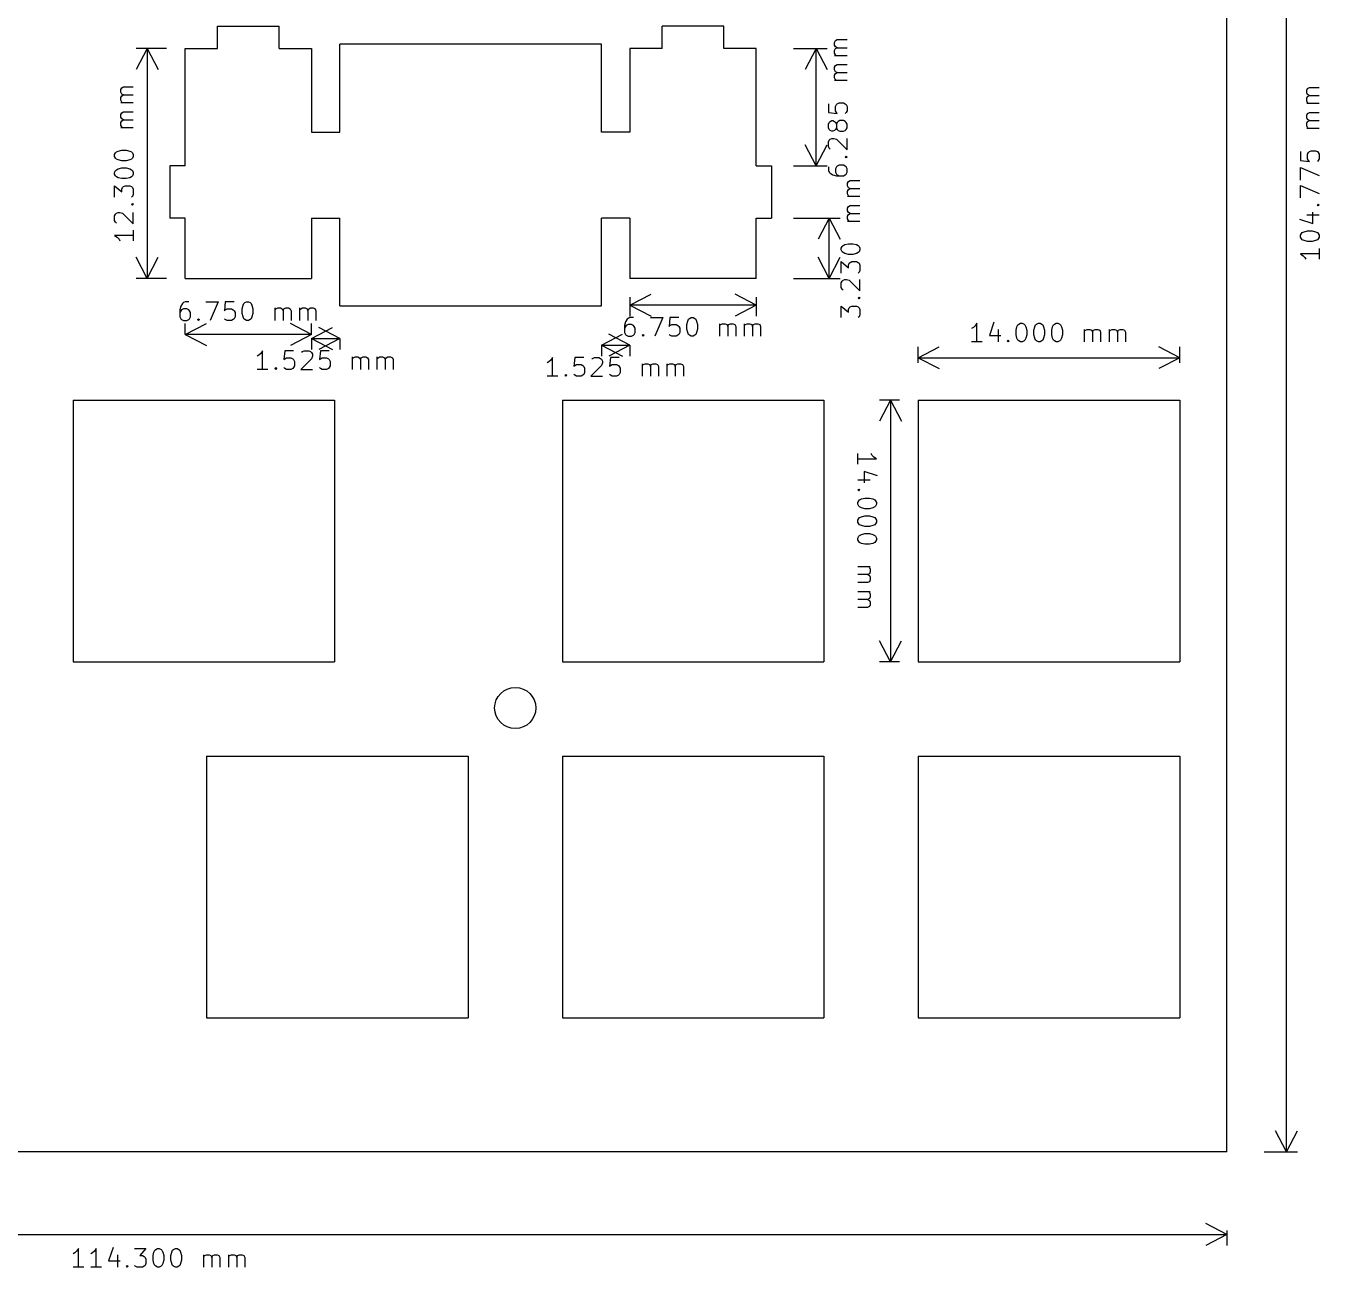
# Model space of a CAD drawing. Extents: x 41 to 232, y -125 to -9.
# Drawn here: x 163.2 to 232.5, y -125.2 to -58.7 of the extents above; entities that cross this region are included whole.
import ezdxf

# ---------------------------------------------------------------- set-up
doc = ezdxf.new("R2010")
doc.units = 0
doc.layers.add('BLACK', color=7, linetype='CONTINUOUS')

msp = doc.modelspace()

# ---------------------------------------------------------------- linework, layer by layer
at = {"layer": 'BLACK', "linetype": 'CONTINUOUS'}
for p, q in [((230.72, -119), (230.72, -14.225)), ((227.537, -119), (227.537, -14.775)), ((173.504, -59.955), (173.504, -58.755)), ((173.504, -58.755), (176.804, -58.755)), ((176.804, -59.955), (176.804, -58.755)), ((200.607, -58.755), (197.307, -58.755)), ((197.307, -59.955), (197.307, -58.755)), ((200.607, -59.955), (200.607, -58.755)), ((206.537, -59.6213), (206.585, -59.5261)), ((206.585, -59.5261), (206.68, -59.4785)), ((206.68, -59.4785), (207.204, -59.4785)), ((170.779, -59.955), (169.155, -59.955)), ((169.742, -59.955), (169.155, -61.0815)), ((169.742, -59.955), (169.742, -72.255)), ((169.742, -59.955), (170.328, -61.0815)), ((171.779, -66.24), (171.779, -59.955)), ((171.779, -59.955), (173.504, -59.955)), ((176.804, -59.955), (178.529, -59.955)), ((178.531, -59.955), (178.531, -64.425)), ((194.056, -59.725), (180.056, -59.725)), ((180.056, -64.425), (180.056, -59.725)), ((194.056, -64.425), (194.056, -59.725)), ((195.581, -59.955), (195.581, -64.425)), ((197.307, -59.955), (195.582, -59.955)), ((202.332, -59.955), (200.607, -59.955)), ((202.332, -66.24), (202.332, -59.955)), ((204.332, -59.955), (206.138, -59.955)), ((205.552, -59.955), (204.965, -61.0815)), ((205.552, -66.24), (205.552, -59.955)), ((205.552, -59.955), (206.138, -61.0815)), ((206.537, -59.7642), (206.537, -59.6213)), ((206.585, -59.8594), (206.537, -59.7642)), ((206.537, -60.0499), (206.585, -59.9546)), ((206.537, -60.1927), (206.537, -60.0499)), ((206.585, -60.288), (206.537, -60.1927)), ((206.68, -59.907), (206.585, -59.8594)), ((206.585, -59.9546), (206.68, -59.907)), ((206.68, -59.907), (207.204, -59.907)), ((207.204, -60.3356), (206.537, -60.3356)), ((206.537, -60.9546), (206.585, -60.8594)), ((206.633, -60.3356), (206.585, -60.288)), ((206.585, -60.8594), (206.68, -60.8118)), ((206.68, -60.8118), (207.204, -60.8118)), ((206.537, -61.0975), (206.537, -60.9546)), ((206.585, -61.1927), (206.537, -61.0975)), ((206.537, -61.3832), (206.585, -61.288)), ((206.537, -61.5261), (206.537, -61.3832)), ((206.585, -61.6213), (206.537, -61.5261)), ((206.68, -61.2404), (206.585, -61.1927)), ((206.585, -61.288), (206.68, -61.2404)), ((206.68, -61.2404), (207.204, -61.2404)), ((168.327, -62.1526), (168.375, -62.0574)), ((168.327, -62.2955), (168.327, -62.1526)), ((168.375, -62.3907), (168.327, -62.2955)), ((168.375, -62.0574), (168.47, -62.0098)), ((168.47, -62.0098), (168.994, -62.0098)), ((207.204, -61.6689), (206.537, -61.6689)), ((206.633, -61.6689), (206.585, -61.6213)), ((231.806, -62.1839), (231.853, -62.0887)), ((231.806, -62.3268), (231.806, -62.1839)), ((231.853, -62.0887), (231.949, -62.0411)), ((231.949, -62.0411), (232.472, -62.0411)), ((168.327, -62.5812), (168.375, -62.486)), ((168.327, -62.724), (168.327, -62.5812)), ((168.375, -62.8193), (168.327, -62.724)), ((168.994, -62.8669), (168.327, -62.8669)), ((168.47, -62.4383), (168.375, -62.3907)), ((168.375, -62.486), (168.47, -62.4383)), ((168.423, -62.8669), (168.375, -62.8193)), ((168.47, -62.4383), (168.994, -62.4383)), ((206.204, -62.907), (206.204, -63.3832)), ((206.585, -63.0499), (206.633, -62.9546)), ((206.633, -62.9546), (206.68, -62.907)), ((206.68, -62.907), (206.776, -62.8594)), ((206.776, -62.8594), (207.014, -62.8594)), ((207.014, -62.8594), (207.109, -62.907)), ((207.109, -62.907), (207.157, -62.9546)), ((207.157, -62.9546), (207.204, -63.0499)), ((231.853, -62.422), (231.806, -62.3268)), ((231.806, -62.6125), (231.853, -62.5173)), ((231.806, -62.7554), (231.806, -62.6125)), ((231.853, -62.8506), (231.806, -62.7554)), ((232.472, -62.8982), (231.806, -62.8982)), ((231.949, -62.4696), (231.853, -62.422)), ((231.853, -62.5173), (231.949, -62.4696)), ((231.901, -62.8982), (231.853, -62.8506)), ((231.949, -62.4696), (232.472, -62.4696)), ((168.327, -63.486), (168.375, -63.3907)), ((168.327, -63.6288), (168.327, -63.486)), ((168.375, -63.724), (168.327, -63.6288)), ((168.375, -63.3907), (168.47, -63.3431)), ((168.47, -63.3431), (168.994, -63.3431)), ((206.204, -63.3832), (206.68, -63.4308)), ((206.585, -63.288), (206.585, -63.0499)), ((206.633, -63.3832), (206.585, -63.288)), ((206.68, -63.4308), (206.633, -63.3832)), ((207.157, -63.3832), (207.109, -63.4308)), ((207.204, -63.288), (207.157, -63.3832)), ((207.204, -63.0499), (207.204, -63.288)), ((231.806, -63.5173), (231.853, -63.422)), ((231.806, -63.6601), (231.806, -63.5173)), ((231.853, -63.7554), (231.806, -63.6601)), ((231.853, -63.422), (231.949, -63.3744)), ((231.949, -63.3744), (232.472, -63.3744)), ((168.327, -63.9145), (168.375, -63.8193)), ((168.327, -64.0574), (168.327, -63.9145)), ((168.375, -64.1526), (168.327, -64.0574)), ((168.994, -64.2002), (168.327, -64.2002)), ((168.47, -63.7717), (168.375, -63.724)), ((168.375, -63.8193), (168.47, -63.7717)), ((168.423, -64.2002), (168.375, -64.1526)), ((168.47, -63.7717), (168.994, -63.7717)), ((206.204, -64.0023), (206.252, -63.907)), ((206.204, -64.1927), (206.204, -64.0023)), ((206.252, -64.288), (206.204, -64.1927)), ((206.252, -63.907), (206.299, -63.8594)), ((206.299, -64.3356), (206.252, -64.288)), ((206.299, -63.8594), (206.395, -63.8118)), ((206.395, -64.3832), (206.299, -64.3356)), ((206.395, -63.8118), (206.442, -63.8118)), ((206.442, -63.8118), (206.537, -63.8594)), ((206.537, -64.3356), (206.442, -64.3832)), ((206.537, -63.8594), (206.585, -63.907)), ((206.585, -64.288), (206.537, -64.3356)), ((206.585, -63.907), (206.633, -64.0023)), ((206.633, -64.1927), (206.585, -64.288)), ((206.68, -63.907), (206.633, -64.0023)), ((206.633, -64.0023), (206.633, -64.1927)), ((206.633, -64.1927), (206.68, -64.288)), ((206.728, -63.8594), (206.68, -63.907)), ((206.68, -64.288), (206.728, -64.3356)), ((206.823, -63.8118), (206.728, -63.8594)), ((206.728, -64.3356), (206.823, -64.3832)), ((207.014, -63.8118), (206.823, -63.8118)), ((207.109, -63.8594), (207.014, -63.8118)), ((207.014, -64.3832), (207.109, -64.3356)), ((207.157, -63.907), (207.109, -63.8594)), ((207.109, -64.3356), (207.157, -64.288)), ((207.204, -64.0023), (207.157, -63.907)), ((207.157, -64.288), (207.204, -64.1927)), ((207.204, -64.1927), (207.204, -64.0023)), ((231.806, -63.9458), (231.853, -63.8506)), ((231.806, -64.0887), (231.806, -63.9458)), ((231.853, -64.1839), (231.806, -64.0887)), ((232.472, -64.2315), (231.806, -64.2315)), ((231.949, -63.803), (231.853, -63.7554)), ((231.853, -63.8506), (231.949, -63.803)), ((231.901, -64.2315), (231.853, -64.1839)), ((231.949, -63.803), (232.472, -63.803)), ((178.531, -64.425), (180.056, -64.425)), ((195.581, -64.425), (194.056, -64.425)), ((206.204, -64.9546), (206.252, -64.8594)), ((206.204, -65.1927), (206.204, -64.9546)), ((206.252, -64.8594), (206.299, -64.8118)), ((206.299, -64.8118), (206.395, -64.7642)), ((206.442, -64.3832), (206.395, -64.3832)), ((206.395, -64.7642), (206.49, -64.7642)), ((206.49, -64.7642), (206.633, -64.8118)), ((206.633, -64.8118), (207.204, -65.3832)), ((206.823, -64.3832), (207.014, -64.3832)), ((207.204, -65.3832), (207.204, -64.7642)), ((167.994, -65.6288), (168.042, -65.5336)), ((167.994, -65.724), (167.994, -65.6288)), ((168.042, -65.8193), (167.994, -65.724)), ((168.042, -65.5336), (168.089, -65.486)), ((168.089, -65.486), (168.185, -65.4383)), ((168.185, -65.4383), (168.375, -65.3907)), ((168.375, -65.3907), (168.613, -65.3907)), ((168.613, -65.3907), (168.804, -65.4383)), ((168.804, -65.4383), (168.899, -65.486)), ((168.899, -65.486), (168.947, -65.5336)), ((168.947, -65.5336), (168.994, -65.6288)), ((168.994, -65.724), (168.947, -65.8193)), ((168.994, -65.6288), (168.994, -65.724)), ((205.552, -66.24), (204.965, -65.1135)), ((205.552, -66.24), (206.138, -65.1135)), ((206.252, -65.288), (206.204, -65.1927)), ((206.299, -65.3356), (206.252, -65.288)), ((207.109, -65.7642), (207.157, -65.7165)), ((207.157, -65.8118), (207.109, -65.7642)), ((207.109, -65.7642), (207.204, -65.7642)), ((207.157, -65.7165), (207.204, -65.7642)), ((207.204, -65.7642), (207.157, -65.8118)), ((231.472, -65.4696), (231.472, -65.9458)), ((231.853, -65.6125), (231.901, -65.5173)), ((231.853, -65.8506), (231.853, -65.6125)), ((231.901, -65.5173), (231.949, -65.4696)), ((231.949, -65.4696), (232.044, -65.422)), ((232.044, -65.422), (232.282, -65.422)), ((232.282, -65.422), (232.377, -65.4696)), ((232.377, -65.4696), (232.425, -65.5173)), ((232.425, -65.5173), (232.472, -65.6125)), ((232.472, -65.6125), (232.472, -65.8506)), ((168.089, -65.8669), (168.042, -65.8193)), ((168.042, -66.486), (168.089, -66.4383)), ((168.185, -65.9145), (168.089, -65.8669)), ((168.089, -66.4383), (168.185, -66.3907)), ((168.375, -65.9621), (168.185, -65.9145)), ((168.185, -66.3907), (168.375, -66.3431)), ((168.613, -65.9621), (168.375, -65.9621)), ((168.375, -66.3431), (168.613, -66.3431)), ((168.804, -65.9145), (168.613, -65.9621)), ((168.613, -66.3431), (168.804, -66.3907)), ((168.899, -65.8669), (168.804, -65.9145)), ((168.804, -66.3907), (168.899, -66.4383)), ((168.947, -65.8193), (168.899, -65.8669)), ((168.899, -66.4383), (168.947, -66.486)), ((171.779, -66.24), (170.954, -66.24)), ((170.954, -66.24), (170.954, -69.025)), ((202.332, -66.24), (203.157, -66.24)), ((203.157, -66.24), (203.157, -69.025)), ((204.332, -66.24), (206.138, -66.24)), ((206.204, -66.288), (206.204, -66.4785)), ((206.633, -66.288), (206.585, -66.3832)), ((206.585, -66.3832), (206.585, -66.5737)), ((206.68, -66.2404), (206.633, -66.288)), ((206.776, -66.1927), (206.68, -66.2404)), ((207.014, -66.1927), (206.776, -66.1927)), ((207.109, -66.2404), (207.014, -66.1927)), ((207.157, -66.288), (207.109, -66.2404)), ((207.204, -66.3832), (207.157, -66.288)), ((207.204, -66.5737), (207.204, -66.3832)), ((231.472, -65.9458), (231.949, -65.9935)), ((231.472, -66.9935), (231.472, -66.3268)), ((231.472, -66.3268), (232.472, -66.7554)), ((231.901, -65.9458), (231.853, -65.8506)), ((231.949, -65.9935), (231.901, -65.9458)), ((232.425, -65.9458), (232.377, -65.9935)), ((232.472, -65.8506), (232.425, -65.9458)), ((167.994, -66.5812), (168.042, -66.486)), ((167.994, -66.6764), (167.994, -66.5812)), ((168.042, -66.7717), (167.994, -66.6764)), ((168.089, -66.8193), (168.042, -66.7717)), ((168.185, -66.8669), (168.089, -66.8193)), ((168.375, -66.9145), (168.185, -66.8669)), ((168.613, -66.9145), (168.375, -66.9145)), ((168.804, -66.8669), (168.613, -66.9145)), ((168.899, -66.8193), (168.804, -66.8669)), ((168.947, -66.7717), (168.899, -66.8193)), ((168.947, -66.486), (168.994, -66.5812)), ((168.994, -66.6764), (168.947, -66.7717)), ((168.994, -66.5812), (168.994, -66.6764)), ((206.204, -66.4785), (206.252, -66.5737)), ((206.252, -66.5737), (206.299, -66.6213)), ((206.299, -66.6213), (206.442, -66.7165)), ((206.442, -66.7165), (206.633, -66.7642)), ((206.585, -66.5737), (206.633, -66.6689)), ((206.633, -66.6689), (206.68, -66.7165)), ((206.633, -66.7642), (207.014, -66.7642)), ((206.68, -66.7165), (206.776, -66.7642)), ((207.014, -66.7642), (207.109, -66.7165)), ((207.109, -66.7165), (207.157, -66.6689)), ((207.157, -66.6689), (207.204, -66.5737)), ((207.227, -67.1638), (207.275, -67.0686)), ((207.275, -67.0686), (207.37, -67.021)), ((207.37, -67.021), (207.894, -67.021)), ((167.994, -67.9145), (167.994, -67.2955)), ((167.994, -67.2955), (168.375, -67.6288)), ((168.375, -67.486), (168.423, -67.3907)), ((168.375, -67.6288), (168.375, -67.486)), ((168.423, -67.3907), (168.47, -67.3431)), ((168.47, -67.3431), (168.566, -67.2955)), ((168.566, -67.2955), (168.804, -67.2955)), ((168.804, -67.2955), (168.899, -67.3431)), ((168.899, -67.3431), (168.947, -67.3907)), ((168.947, -67.3907), (168.994, -67.486)), ((168.994, -67.7717), (168.947, -67.8669)), ((168.994, -67.486), (168.994, -67.7717)), ((207.227, -67.3067), (207.227, -67.1638)), ((207.275, -67.4019), (207.227, -67.3067)), ((207.227, -67.5924), (207.275, -67.4971)), ((207.227, -67.7352), (207.227, -67.5924)), ((207.275, -67.8305), (207.227, -67.7352)), ((207.37, -67.4495), (207.275, -67.4019)), ((207.275, -67.4971), (207.37, -67.4495)), ((207.323, -67.8781), (207.275, -67.8305)), ((207.37, -67.4495), (207.894, -67.4495)), ((231.472, -67.9458), (231.472, -67.2792)), ((231.472, -67.2792), (232.472, -67.7077)), ((168.947, -67.8669), (168.899, -67.9145)), ((168.899, -68.2955), (168.947, -68.2479)), ((168.947, -68.3431), (168.899, -68.2955)), ((168.899, -68.2955), (168.994, -68.2955)), ((168.947, -68.2479), (168.994, -68.2955)), ((168.994, -68.2955), (168.947, -68.3431)), ((207.894, -67.8781), (207.227, -67.8781)), ((207.227, -68.4971), (207.275, -68.4019)), ((207.227, -68.64), (207.227, -68.4971)), ((207.275, -68.4019), (207.37, -68.3543)), ((207.37, -68.3543), (207.894, -68.3543)), ((232.377, -68.3268), (232.425, -68.2792)), ((232.425, -68.3744), (232.377, -68.3268)), ((232.377, -68.3268), (232.472, -68.3268)), ((232.425, -68.2792), (232.472, -68.3268)), ((232.472, -68.3268), (232.425, -68.3744)), ((167.994, -68.9145), (168.042, -68.8193)), ((167.994, -69.1526), (167.994, -68.9145)), ((168.042, -69.2479), (167.994, -69.1526)), ((168.042, -68.8193), (168.089, -68.7717)), ((168.089, -68.7717), (168.185, -68.724)), ((168.185, -68.724), (168.28, -68.724)), ((168.28, -68.724), (168.423, -68.7717)), ((168.423, -68.7717), (168.994, -69.3431)), ((168.994, -69.3431), (168.994, -68.724)), ((171.779, -69.025), (170.954, -69.025)), ((171.779, -72.255), (171.779, -69.025)), ((178.531, -69.025), (178.531, -72.255)), ((178.531, -69.025), (180.056, -69.025)), ((180.056, -73.725), (180.056, -69.025)), ((195.581, -69.025), (194.056, -69.025)), ((194.056, -73.725), (194.056, -69.025)), ((195.581, -69.025), (195.581, -72.255)), ((202.332, -72.255), (202.332, -69.025)), ((202.332, -69.025), (203.157, -69.025)), ((204.332, -69.025), (206.828, -69.025)), ((206.242, -69.025), (205.655, -70.1515)), ((206.242, -72.255), (206.242, -69.025)), ((206.242, -69.025), (206.828, -70.1515)), ((207.275, -68.7352), (207.227, -68.64)), ((207.227, -68.9257), (207.275, -68.8305)), ((207.227, -69.0686), (207.227, -68.9257)), ((207.275, -69.1638), (207.227, -69.0686)), ((207.894, -69.2114), (207.227, -69.2114)), ((207.37, -68.7829), (207.275, -68.7352)), ((207.275, -68.8305), (207.37, -68.7829)), ((207.323, -69.2114), (207.275, -69.1638)), ((207.37, -68.7829), (207.894, -68.7829)), ((231.425, -69.0887), (232.139, -69.3268)), ((231.806, -68.8506), (232.472, -68.8506)), ((232.139, -69.3268), (232.139, -68.7077)), ((168.089, -69.2955), (168.042, -69.2479)), ((168.994, -69.6764), (168.994, -70.2479)), ((231.472, -69.9458), (231.52, -69.8506)), ((231.52, -69.8506), (231.568, -69.803)), ((231.568, -69.803), (231.663, -69.7554)), ((231.663, -69.7554), (231.853, -69.7077)), ((231.853, -69.7077), (232.091, -69.7077)), ((232.091, -69.7077), (232.282, -69.7554)), ((232.282, -69.7554), (232.377, -69.803)), ((232.377, -69.803), (232.425, -69.8506)), ((232.425, -69.8506), (232.472, -69.9458)), ((168.994, -69.9621), (167.994, -69.9621)), ((167.994, -69.9621), (168.137, -70.0574)), ((168.137, -70.0574), (168.232, -70.1526)), ((168.232, -70.1526), (168.28, -70.2479)), ((206.894, -70.64), (206.942, -70.5448)), ((206.942, -70.5448), (206.989, -70.4971)), ((206.989, -70.4971), (207.085, -70.4495)), ((207.085, -70.4495), (207.275, -70.4019)), ((207.275, -70.4019), (207.513, -70.4019)), ((207.513, -70.4019), (207.704, -70.4495)), ((207.704, -70.4495), (207.799, -70.4971)), ((207.799, -70.4971), (207.847, -70.5448)), ((207.847, -70.5448), (207.894, -70.64)), ((231.472, -70.0411), (231.472, -69.9458)), ((231.52, -70.1363), (231.472, -70.0411)), ((231.568, -70.1839), (231.52, -70.1363)), ((231.663, -70.2315), (231.568, -70.1839)), ((231.853, -70.2792), (231.663, -70.2315)), ((232.091, -70.2792), (231.853, -70.2792)), ((232.282, -70.2315), (232.091, -70.2792)), ((232.377, -70.1839), (232.282, -70.2315)), ((232.425, -70.1363), (232.377, -70.1839)), ((232.472, -70.0411), (232.425, -70.1363)), ((232.472, -69.9458), (232.472, -70.0411)), ((169.742, -72.255), (169.155, -71.1285)), ((169.742, -72.255), (170.328, -71.1285)), ((206.242, -72.255), (205.655, -71.1285)), ((206.242, -72.255), (206.828, -71.1285)), ((206.894, -70.7352), (206.894, -70.64)), ((206.942, -70.8305), (206.894, -70.7352)), ((206.989, -70.8781), (206.942, -70.8305)), ((207.085, -70.9257), (206.989, -70.8781)), ((207.275, -70.9733), (207.085, -70.9257)), ((207.513, -70.9733), (207.275, -70.9733)), ((207.704, -70.9257), (207.513, -70.9733)), ((207.799, -70.8781), (207.704, -70.9257)), ((207.847, -70.8305), (207.799, -70.8781)), ((207.894, -70.7352), (207.847, -70.8305)), ((207.894, -70.64), (207.894, -70.7352)), ((232.472, -70.9458), (231.472, -70.9458)), ((231.472, -70.9458), (231.615, -71.0411)), ((231.615, -71.0411), (231.71, -71.1363)), ((231.71, -71.1363), (231.758, -71.2315)), ((232.472, -70.6601), (232.472, -71.2315)), ((206.894, -71.9733), (206.894, -71.3543)), ((206.894, -71.3543), (207.275, -71.6876)), ((207.275, -71.5448), (207.323, -71.4495)), ((207.275, -71.6876), (207.275, -71.5448)), ((207.323, -71.4495), (207.37, -71.4019)), ((207.37, -71.4019), (207.466, -71.3543)), ((207.466, -71.3543), (207.704, -71.3543)), ((207.704, -71.3543), (207.799, -71.4019)), ((207.799, -71.4019), (207.847, -71.4495)), ((207.847, -71.9257), (207.799, -71.9733)), ((207.847, -71.4495), (207.894, -71.5448)), ((207.894, -71.8305), (207.847, -71.9257)), ((207.894, -71.5448), (207.894, -71.8305)), ((170.779, -72.255), (169.155, -72.255)), ((171.779, -72.255), (178.529, -72.255)), ((202.332, -72.255), (195.582, -72.255)), ((204.332, -72.255), (206.828, -72.255)), ((206.894, -72.4971), (206.942, -72.4019)), ((206.894, -72.7352), (206.894, -72.4971)), ((206.942, -72.4019), (206.989, -72.3543)), ((206.989, -72.3543), (207.085, -72.3067)), ((207.085, -72.3067), (207.18, -72.3067)), ((207.18, -72.3067), (207.323, -72.3543)), ((207.323, -72.3543), (207.894, -72.9257)), ((207.894, -72.9257), (207.894, -72.3067)), ((195.582, -73.695), (196.709, -73.1086)), ((195.582, -73.255), (195.582, -74.2814)), ((202.332, -73.695), (201.206, -73.1086)), ((202.332, -73.255), (202.332, -74.2814)), ((206.942, -72.8305), (206.894, -72.7352)), ((206.989, -72.8781), (206.942, -72.8305)), ((207.799, -73.3067), (207.847, -73.259)), ((207.847, -73.3543), (207.799, -73.3067)), ((207.799, -73.3067), (207.894, -73.3067)), ((207.847, -73.259), (207.894, -73.3067)), ((207.894, -73.3067), (207.847, -73.3543)), ((171.535, -73.7455), (171.488, -73.936)), ((171.488, -73.936), (171.488, -74.3169)), ((171.535, -73.9836), (171.488, -74.0788)), ((171.631, -73.6026), (171.535, -73.7455)), ((171.583, -73.936), (171.535, -73.9836)), ((171.678, -73.8883), (171.583, -73.936)), ((171.678, -73.555), (171.631, -73.6026)), ((171.774, -73.5074), (171.678, -73.555)), ((171.869, -73.8883), (171.678, -73.8883)), ((171.964, -73.5074), (171.774, -73.5074)), ((171.964, -73.936), (171.869, -73.8883)), ((172.012, -73.9836), (171.964, -73.936)), ((172.059, -74.0788), (172.012, -73.9836)), ((172.869, -73.5074), (173.535, -73.5074)), ((173.535, -73.5074), (173.107, -74.5074)), ((173.916, -73.5074), (173.869, -73.9836)), ((173.869, -73.9836), (173.916, -73.936)), ((174.393, -73.5074), (173.916, -73.5074)), ((173.916, -73.936), (174.012, -73.8883)), ((174.012, -73.8883), (174.25, -73.8883)), ((174.25, -73.8883), (174.345, -73.936)), ((174.345, -73.936), (174.393, -73.9836)), ((174.393, -73.9836), (174.44, -74.0788)), ((174.821, -73.8883), (174.869, -73.6979)), ((174.821, -74.1264), (174.821, -73.8883)), ((174.869, -73.6979), (174.916, -73.6026)), ((174.916, -73.6026), (174.964, -73.555)), ((174.964, -73.555), (175.059, -73.5074)), ((175.059, -73.5074), (175.154, -73.5074)), ((175.154, -73.5074), (175.25, -73.555)), ((175.25, -73.555), (175.297, -73.6026)), ((175.297, -73.6026), (175.345, -73.6979)), ((175.345, -73.6979), (175.393, -73.8883)), ((175.393, -73.8883), (175.393, -74.1264)), ((176.583, -74.5074), (176.583, -73.8407)), ((176.583, -73.936), (176.631, -73.8883)), ((176.631, -73.8883), (176.726, -73.8407)), ((176.726, -73.8407), (176.869, -73.8407)), ((176.869, -73.8407), (176.964, -73.8883)), ((176.964, -73.8883), (177.012, -73.9836)), ((177.012, -73.9836), (177.059, -73.8883)), ((177.012, -73.9836), (177.012, -74.5074)), ((177.059, -73.8883), (177.154, -73.8407)), ((177.154, -73.8407), (177.297, -73.8407)), ((177.297, -73.8407), (177.393, -73.8883)), ((177.393, -73.8883), (177.44, -73.9836)), ((177.44, -73.9836), (177.44, -74.5074)), ((177.916, -74.5074), (177.916, -73.8407)), ((177.916, -73.936), (177.964, -73.8883)), ((177.964, -73.8883), (178.059, -73.8407)), ((178.059, -73.8407), (178.202, -73.8407)), ((178.202, -73.8407), (178.297, -73.8883)), ((178.297, -73.8883), (178.345, -73.9836)), ((178.345, -73.9836), (178.393, -73.8883)), ((178.345, -73.9836), (178.345, -74.5074)), ((178.393, -73.8883), (178.488, -73.8407)), ((178.488, -73.8407), (178.631, -73.8407)), ((178.631, -73.8407), (178.726, -73.8883)), ((178.726, -73.8883), (178.774, -73.9836)), ((178.774, -73.9836), (178.774, -74.5074)), ((180.056, -73.725), (194.056, -73.725)), ((202.332, -73.695), (195.582, -73.695)), ((195.582, -73.695), (196.709, -74.2814)), ((202.332, -73.695), (201.206, -74.2814)), ((206.894, -74.3543), (206.894, -73.7352)), ((206.894, -73.7352), (207.275, -74.0686)), ((207.275, -73.9257), (207.323, -73.8305)), ((207.275, -74.0686), (207.275, -73.9257)), ((207.323, -73.8305), (207.37, -73.7829)), ((207.37, -73.7829), (207.466, -73.7352)), ((207.466, -73.7352), (207.704, -73.7352)), ((207.704, -73.7352), (207.799, -73.7829)), ((207.799, -73.7829), (207.847, -73.8305)), ((207.847, -73.8305), (207.894, -73.9257)), ((207.894, -73.9257), (207.894, -74.2114)), ((171.488, -74.3169), (171.535, -74.4121)), ((171.535, -74.4121), (171.583, -74.4598)), ((171.583, -74.4598), (171.678, -74.5074)), ((171.678, -74.5074), (171.869, -74.5074)), ((171.779, -75.255), (171.779, -74.6686)), ((171.779, -75.255), (172.906, -74.6686)), ((171.869, -74.5074), (171.964, -74.4598)), ((171.964, -74.4598), (172.012, -74.4121)), ((172.012, -74.4121), (172.059, -74.3169)), ((172.059, -74.3169), (172.059, -74.0788)), ((172.44, -74.4598), (172.488, -74.4121)), ((172.488, -74.5074), (172.44, -74.4598)), ((172.488, -74.4121), (172.535, -74.4598)), ((172.488, -74.4121), (172.488, -74.5074)), ((172.535, -74.4598), (172.488, -74.5074)), ((173.916, -74.4598), (173.869, -74.4121)), ((174.012, -74.5074), (173.916, -74.4598)), ((174.25, -74.5074), (174.012, -74.5074)), ((174.345, -74.4598), (174.25, -74.5074)), ((174.393, -74.4121), (174.345, -74.4598)), ((174.44, -74.3169), (174.393, -74.4121)), ((174.44, -74.0788), (174.44, -74.3169)), ((174.869, -74.3169), (174.821, -74.1264)), ((174.916, -74.4121), (174.869, -74.3169)), ((174.964, -74.4598), (174.916, -74.4121)), ((175.059, -74.5074), (174.964, -74.4598)), ((175.154, -74.5074), (175.059, -74.5074)), ((175.25, -74.4598), (175.154, -74.5074)), ((175.297, -74.4121), (175.25, -74.4598)), ((175.345, -74.3169), (175.297, -74.4121)), ((175.393, -74.1264), (175.345, -74.3169)), ((178.529, -75.255), (177.403, -74.6686)), ((178.529, -75.255), (178.529, -74.6686)), ((195.338, -74.5855), (195.291, -74.776)), ((195.433, -74.4426), (195.338, -74.5855)), ((195.481, -74.7283), (195.386, -74.776)), ((195.481, -74.395), (195.433, -74.4426)), ((195.576, -74.3474), (195.481, -74.395)), ((195.672, -74.7283), (195.481, -74.7283)), ((195.767, -74.3474), (195.576, -74.3474)), ((195.767, -74.776), (195.672, -74.7283)), ((196.672, -74.3474), (197.338, -74.3474)), ((197.338, -74.3474), (196.91, -75.3474)), ((197.719, -74.3474), (197.672, -74.8236)), ((198.195, -74.3474), (197.719, -74.3474)), ((197.719, -74.776), (197.814, -74.7283)), ((197.814, -74.7283), (198.052, -74.7283)), ((198.052, -74.7283), (198.148, -74.776)), ((198.624, -74.7283), (198.672, -74.5379)), ((198.624, -74.9664), (198.624, -74.7283)), ((198.672, -74.5379), (198.719, -74.4426)), ((198.719, -74.4426), (198.767, -74.395)), ((198.767, -74.395), (198.862, -74.3474)), ((198.862, -74.3474), (198.957, -74.3474)), ((198.957, -74.3474), (199.052, -74.395)), ((199.052, -74.395), (199.1, -74.4426)), ((199.1, -74.4426), (199.148, -74.5379)), ((199.148, -74.5379), (199.195, -74.7283)), ((199.195, -74.7283), (199.195, -74.9664)), ((200.386, -75.3474), (200.386, -74.6807)), ((200.386, -74.776), (200.433, -74.7283)), ((200.433, -74.7283), (200.529, -74.6807)), ((200.529, -74.6807), (200.672, -74.6807)), ((200.672, -74.6807), (200.767, -74.7283)), ((200.767, -74.7283), (200.814, -74.8236)), ((200.814, -74.8236), (200.862, -74.7283)), ((200.862, -74.7283), (200.957, -74.6807)), ((200.957, -74.6807), (201.1, -74.6807)), ((201.1, -74.6807), (201.195, -74.7283)), ((201.195, -74.7283), (201.243, -74.8236)), ((201.719, -75.3474), (201.719, -74.6807)), ((201.719, -74.776), (201.767, -74.7283)), ((201.767, -74.7283), (201.862, -74.6807)), ((201.862, -74.6807), (202.005, -74.6807)), ((202.005, -74.6807), (202.1, -74.7283)), ((202.1, -74.7283), (202.148, -74.8236)), ((202.148, -74.8236), (202.195, -74.7283)), ((202.195, -74.7283), (202.291, -74.6807)), ((202.291, -74.6807), (202.433, -74.6807)), ((202.433, -74.6807), (202.529, -74.7283)), ((202.529, -74.7283), (202.576, -74.8236)), ((207.847, -74.3067), (207.799, -74.3543)), ((207.894, -74.2114), (207.847, -74.3067)), ((214.155, -74.6524), (214.06, -74.7952)), ((214.155, -75.6524), (214.155, -74.6524)), ((215.06, -74.6048), (214.822, -75.319)), ((216.298, -74.8429), (216.345, -74.7476)), ((216.345, -74.7476), (216.393, -74.7)), ((216.393, -74.7), (216.488, -74.6524)), ((216.488, -74.6524), (216.583, -74.6524)), ((216.583, -74.6524), (216.679, -74.7)), ((216.679, -74.7), (216.726, -74.7476)), ((216.726, -74.7476), (216.774, -74.8429)), ((217.25, -74.8429), (217.298, -74.7476)), ((217.298, -74.7476), (217.345, -74.7)), ((217.345, -74.7), (217.441, -74.6524)), ((217.441, -74.6524), (217.536, -74.6524)), ((217.536, -74.6524), (217.631, -74.7)), ((217.631, -74.7), (217.679, -74.7476)), ((217.679, -74.7476), (217.726, -74.8429)), ((218.202, -74.8429), (218.25, -74.7476)), ((218.25, -74.7476), (218.298, -74.7)), ((218.298, -74.7), (218.393, -74.6524)), ((218.393, -74.6524), (218.488, -74.6524)), ((218.488, -74.6524), (218.583, -74.7)), ((218.583, -74.7), (218.631, -74.7476)), ((218.631, -74.7476), (218.679, -74.8429)), ((178.529, -75.255), (171.779, -75.255)), ((171.779, -75.255), (172.906, -75.8414)), ((178.529, -75.255), (177.403, -75.8414)), ((178.531, -75.475), (179.657, -74.8886)), ((180.056, -75.475), (178.929, -74.8886)), ((194.056, -75.835), (195.183, -75.2486)), ((195.581, -75.835), (194.454, -75.2486)), ((195.291, -74.776), (195.291, -75.1569)), ((195.338, -74.8236), (195.291, -74.9188)), ((195.291, -75.1569), (195.338, -75.2521)), ((195.386, -74.776), (195.338, -74.8236)), ((195.338, -75.2521), (195.386, -75.2998)), ((195.386, -75.2998), (195.481, -75.3474)), ((195.481, -75.3474), (195.672, -75.3474)), ((195.672, -75.3474), (195.767, -75.2998)), ((195.814, -74.8236), (195.767, -74.776)), ((195.767, -75.2998), (195.814, -75.2521)), ((195.862, -74.9188), (195.814, -74.8236)), ((195.814, -75.2521), (195.862, -75.1569)), ((195.862, -75.1569), (195.862, -74.9188)), ((196.243, -75.2998), (196.291, -75.2521)), ((196.291, -75.3474), (196.243, -75.2998)), ((196.291, -75.2521), (196.338, -75.2998)), ((196.291, -75.2521), (196.291, -75.3474)), ((196.338, -75.2998), (196.291, -75.3474)), ((197.672, -74.8236), (197.719, -74.776)), ((197.719, -75.2998), (197.672, -75.2521)), ((197.814, -75.3474), (197.719, -75.2998)), ((198.052, -75.3474), (197.814, -75.3474)), ((198.148, -75.2998), (198.052, -75.3474)), ((198.148, -74.776), (198.195, -74.8236)), ((198.195, -75.2521), (198.148, -75.2998)), ((198.195, -74.8236), (198.243, -74.9188)), ((198.243, -75.1569), (198.195, -75.2521)), ((198.243, -74.9188), (198.243, -75.1569)), ((198.672, -75.1569), (198.624, -74.9664)), ((198.719, -75.2521), (198.672, -75.1569)), ((198.767, -75.2998), (198.719, -75.2521)), ((198.862, -75.3474), (198.767, -75.2998)), ((198.957, -75.3474), (198.862, -75.3474)), ((199.052, -75.2998), (198.957, -75.3474)), ((199.1, -75.2521), (199.052, -75.2998)), ((199.148, -75.1569), (199.1, -75.2521)), ((199.195, -74.9664), (199.148, -75.1569)), ((200.814, -74.8236), (200.814, -75.3474)), ((201.243, -74.8236), (201.243, -75.3474)), ((202.148, -74.8236), (202.148, -75.3474)), ((202.576, -74.8236), (202.576, -75.3474)), ((213.964, -74.8905), (213.869, -74.9381)), ((214.06, -74.7952), (213.964, -74.8905)), ((214.822, -75.319), (215.441, -75.319)), ((215.298, -74.9857), (215.298, -75.6524)), ((216.25, -75.0333), (216.298, -74.8429)), ((216.25, -75.2714), (216.25, -75.0333)), ((216.298, -75.4619), (216.25, -75.2714)), ((216.774, -74.8429), (216.822, -75.0333)), ((216.822, -75.2714), (216.774, -75.4619)), ((216.822, -75.0333), (216.822, -75.2714)), ((217.202, -75.0333), (217.25, -74.8429)), ((217.202, -75.2714), (217.202, -75.0333)), ((217.25, -75.4619), (217.202, -75.2714)), ((217.726, -74.8429), (217.774, -75.0333)), ((217.774, -75.2714), (217.726, -75.4619)), ((217.774, -75.0333), (217.774, -75.2714)), ((218.155, -75.0333), (218.202, -74.8429)), ((218.155, -75.2714), (218.155, -75.0333)), ((218.202, -75.4619), (218.155, -75.2714)), ((218.679, -74.8429), (218.726, -75.0333)), ((218.726, -75.2714), (218.679, -75.4619)), ((218.726, -75.0333), (218.726, -75.2714)), ((219.917, -75.6524), (219.917, -74.9857)), ((219.917, -75.081), (219.964, -75.0333)), ((219.964, -75.0333), (220.06, -74.9857)), ((220.06, -74.9857), (220.202, -74.9857)), ((220.202, -74.9857), (220.298, -75.0333)), ((220.298, -75.0333), (220.345, -75.1286)), ((220.345, -75.1286), (220.393, -75.0333)), ((220.345, -75.1286), (220.345, -75.6524)), ((220.393, -75.0333), (220.488, -74.9857)), ((220.488, -74.9857), (220.631, -74.9857)), ((220.631, -74.9857), (220.726, -75.0333)), ((220.726, -75.0333), (220.774, -75.1286)), ((220.774, -75.1286), (220.774, -75.6524)), ((221.25, -75.6524), (221.25, -74.9857)), ((221.25, -75.081), (221.298, -75.0333)), ((221.298, -75.0333), (221.393, -74.9857)), ((221.393, -74.9857), (221.536, -74.9857)), ((221.536, -74.9857), (221.631, -75.0333)), ((221.631, -75.0333), (221.679, -75.1286)), ((221.679, -75.1286), (221.726, -75.0333)), ((221.679, -75.1286), (221.679, -75.6524)), ((221.726, -75.0333), (221.822, -74.9857)), ((221.822, -74.9857), (221.964, -74.9857)), ((221.964, -74.9857), (222.06, -75.0333)), ((222.06, -75.0333), (222.107, -75.1286)), ((222.107, -75.1286), (222.107, -75.6524)), ((175.912, -76.1274), (175.817, -76.2702)), ((175.912, -77.1274), (175.912, -76.1274)), ((177.103, -76.1274), (177.055, -76.6036)), ((177.579, -76.1274), (177.103, -76.1274)), ((178.055, -76.175), (178.15, -76.1274)), ((178.15, -76.1274), (178.388, -76.1274)), ((178.388, -76.1274), (178.484, -76.175)), ((178.531, -75.475), (180.056, -75.475)), ((178.531, -75.475), (178.531, -76.0614)), ((178.531, -75.475), (179.657, -76.0614)), ((180.056, -75.475), (178.929, -76.0614)), ((179.008, -76.1274), (178.96, -76.6036)), ((179.484, -76.1274), (179.008, -76.1274)), ((180.056, -75.475), (180.056, -76.0614)), ((194.056, -75.835), (195.581, -75.835)), ((194.056, -75.835), (194.056, -76.4214)), ((194.056, -75.835), (195.183, -76.4214)), ((195.581, -75.835), (194.454, -76.4214)), ((195.581, -75.835), (195.581, -76.4214)), ((211.012, -76.775), (211.012, -75.9136)), ((211.012, -76.5), (212.139, -75.9136)), ((214.441, -75.6524), (213.869, -75.6524)), ((215.774, -75.6048), (215.822, -75.5571)), ((215.822, -75.6524), (215.774, -75.6048)), ((215.822, -75.5571), (215.869, -75.6048)), ((215.822, -75.5571), (215.822, -75.6524)), ((215.869, -75.6048), (215.822, -75.6524)), ((216.345, -75.5571), (216.298, -75.4619)), ((216.393, -75.6048), (216.345, -75.5571)), ((216.488, -75.6524), (216.393, -75.6048)), ((216.583, -75.6524), (216.488, -75.6524)), ((216.679, -75.6048), (216.583, -75.6524)), ((216.726, -75.5571), (216.679, -75.6048)), ((216.774, -75.4619), (216.726, -75.5571)), ((217.298, -75.5571), (217.25, -75.4619)), ((217.345, -75.6048), (217.298, -75.5571)), ((217.441, -75.6524), (217.345, -75.6048)), ((217.536, -75.6524), (217.441, -75.6524)), ((217.631, -75.6048), (217.536, -75.6524)), ((217.679, -75.5571), (217.631, -75.6048)), ((217.726, -75.4619), (217.679, -75.5571)), ((218.25, -75.5571), (218.202, -75.4619)), ((218.298, -75.6048), (218.25, -75.5571)), ((218.393, -75.6524), (218.298, -75.6048)), ((218.488, -75.6524), (218.393, -75.6524)), ((218.583, -75.6048), (218.488, -75.6524)), ((218.631, -75.5571), (218.583, -75.6048)), ((218.679, -75.4619), (218.631, -75.5571)), ((225.012, -76.5), (223.885, -75.9136)), ((225.012, -76.775), (225.012, -75.9136)), ((175.722, -76.3655), (175.627, -76.4131)), ((175.817, -76.2702), (175.722, -76.3655)), ((177.055, -76.6036), (177.103, -76.556)), ((177.103, -76.556), (177.198, -76.5083)), ((177.198, -76.5083), (177.436, -76.5083)), ((177.436, -76.5083), (177.531, -76.556)), ((177.531, -76.556), (177.579, -76.6036)), ((177.579, -76.6036), (177.627, -76.6988)), ((177.627, -76.6988), (177.627, -76.9369)), ((178.531, -76.556), (177.96, -77.1274)), ((178.008, -76.2226), (178.055, -76.175)), ((178.484, -76.175), (178.531, -76.2226)), ((178.531, -76.2226), (178.579, -76.3179)), ((178.579, -76.4131), (178.531, -76.556)), ((178.579, -76.3179), (178.579, -76.4131)), ((178.96, -76.6036), (179.008, -76.556)), ((179.008, -76.556), (179.103, -76.5083)), ((179.103, -76.5083), (179.341, -76.5083)), ((179.341, -76.5083), (179.436, -76.556)), ((179.436, -76.556), (179.484, -76.6036)), ((179.484, -76.6036), (179.531, -76.6988)), ((179.531, -76.6988), (179.531, -76.9369)), ((180.722, -77.1274), (180.722, -76.4607)), ((180.722, -76.556), (180.769, -76.5083)), ((180.769, -76.5083), (180.865, -76.4607)), ((180.865, -76.4607), (181.008, -76.4607)), ((181.008, -76.4607), (181.103, -76.5083)), ((181.103, -76.5083), (181.15, -76.6036)), ((181.15, -76.6036), (181.198, -76.5083)), ((181.15, -76.6036), (181.15, -77.1274)), ((181.198, -76.5083), (181.293, -76.4607)), ((181.293, -76.4607), (181.436, -76.4607)), ((181.436, -76.4607), (181.531, -76.5083)), ((181.531, -76.5083), (181.579, -76.6036)), ((181.579, -76.6036), (181.579, -77.1274)), ((182.055, -77.1274), (182.055, -76.4607)), ((182.055, -76.556), (182.103, -76.5083)), ((182.103, -76.5083), (182.198, -76.4607)), ((182.198, -76.4607), (182.341, -76.4607)), ((182.341, -76.4607), (182.436, -76.5083)), ((182.436, -76.5083), (182.484, -76.6036)), ((182.484, -76.6036), (182.531, -76.5083)), ((182.484, -76.6036), (182.484, -77.1274)), ((182.531, -76.5083), (182.627, -76.4607)), ((182.627, -76.4607), (182.769, -76.4607)), ((182.769, -76.4607), (182.865, -76.5083)), ((182.865, -76.5083), (182.912, -76.6036)), ((182.912, -76.6036), (182.912, -77.1274)), ((191.247, -76.7255), (191.152, -76.7731)), ((191.342, -76.6302), (191.247, -76.7255)), ((191.438, -76.4874), (191.342, -76.6302)), ((191.438, -77.4874), (191.438, -76.4874)), ((192.628, -76.4874), (192.58, -76.9636)), ((193.104, -76.4874), (192.628, -76.4874)), ((193.533, -76.5826), (193.58, -76.535)), ((193.58, -76.535), (193.676, -76.4874)), ((193.676, -76.4874), (193.914, -76.4874)), ((193.914, -76.4874), (194.009, -76.535)), ((194.009, -76.535), (194.057, -76.5826)), ((194.057, -76.5826), (194.104, -76.6779)), ((194.104, -76.7731), (194.057, -76.916)), ((194.104, -76.6779), (194.104, -76.7731)), ((194.533, -76.4874), (194.485, -76.9636)), ((195.009, -76.4874), (194.533, -76.4874)), ((196.247, -77.4874), (196.247, -76.8207)), ((196.295, -76.8683), (196.39, -76.8207)), ((196.39, -76.8207), (196.533, -76.8207)), ((196.533, -76.8207), (196.628, -76.8683)), ((196.723, -76.8683), (196.819, -76.8207)), ((196.819, -76.8207), (196.961, -76.8207)), ((196.961, -76.8207), (197.057, -76.8683)), ((197.58, -77.4874), (197.58, -76.8207)), ((197.628, -76.8683), (197.723, -76.8207)), ((197.723, -76.8207), (197.866, -76.8207)), ((197.866, -76.8207), (197.961, -76.8683)), ((198.057, -76.8683), (198.152, -76.8207)), ((198.152, -76.8207), (198.295, -76.8207)), ((198.295, -76.8207), (198.39, -76.8683)), ((211.012, -76.5), (225.012, -76.5)), ((211.012, -76.5), (212.139, -77.0864)), ((225.012, -76.5), (223.885, -77.0864)), ((176.198, -77.1274), (175.627, -77.1274)), ((176.579, -77.0798), (176.627, -77.0321)), ((176.627, -77.1274), (176.579, -77.0798)), ((176.627, -77.0321), (176.674, -77.0798)), ((176.627, -77.0321), (176.627, -77.1274)), ((176.674, -77.0798), (176.627, -77.1274)), ((177.103, -77.0798), (177.055, -77.0321)), ((177.198, -77.1274), (177.103, -77.0798)), ((177.436, -77.1274), (177.198, -77.1274)), ((177.531, -77.0798), (177.436, -77.1274)), ((177.579, -77.0321), (177.531, -77.0798)), ((177.627, -76.9369), (177.579, -77.0321)), ((177.96, -77.1274), (178.579, -77.1274)), ((179.008, -77.0798), (178.96, -77.0321)), ((179.103, -77.1274), (179.008, -77.0798)), ((179.341, -77.1274), (179.103, -77.1274)), ((179.436, -77.0798), (179.341, -77.1274)), ((179.484, -77.0321), (179.436, -77.0798)), ((179.531, -76.9369), (179.484, -77.0321)), ((191.723, -77.4874), (191.152, -77.4874)), ((192.104, -77.4398), (192.152, -77.3921)), ((192.152, -77.4874), (192.104, -77.4398)), ((192.152, -77.3921), (192.199, -77.4398)), ((192.152, -77.3921), (192.152, -77.4874)), ((192.199, -77.4398), (192.152, -77.4874)), ((192.58, -76.9636), (192.628, -76.916)), ((192.628, -77.4398), (192.58, -77.3921)), ((192.628, -76.916), (192.723, -76.8683)), ((192.723, -77.4874), (192.628, -77.4398)), ((192.723, -76.8683), (192.961, -76.8683)), ((192.961, -77.4874), (192.723, -77.4874)), ((192.961, -76.8683), (193.057, -76.916)), ((193.057, -77.4398), (192.961, -77.4874)), ((193.057, -76.916), (193.104, -76.9636)), ((193.104, -77.3921), (193.057, -77.4398)), ((193.104, -76.9636), (193.152, -77.0588)), ((193.152, -77.2969), (193.104, -77.3921)), ((193.152, -77.0588), (193.152, -77.2969)), ((194.057, -76.916), (193.485, -77.4874)), ((193.485, -77.4874), (194.104, -77.4874)), ((194.485, -76.9636), (194.533, -76.916)), ((194.533, -77.4398), (194.485, -77.3921)), ((194.533, -76.916), (194.628, -76.8683)), ((194.628, -77.4874), (194.533, -77.4398)), ((194.628, -76.8683), (194.866, -76.8683)), ((194.866, -77.4874), (194.628, -77.4874)), ((194.866, -76.8683), (194.961, -76.916)), ((194.961, -77.4398), (194.866, -77.4874)), ((194.961, -76.916), (195.009, -76.9636)), ((195.009, -77.3921), (194.961, -77.4398)), ((195.009, -76.9636), (195.057, -77.0588)), ((195.057, -77.2969), (195.009, -77.3921)), ((195.057, -77.0588), (195.057, -77.2969)), ((196.247, -76.916), (196.295, -76.8683)), ((196.628, -76.8683), (196.676, -76.9636)), ((196.676, -76.9636), (196.723, -76.8683)), ((196.676, -76.9636), (196.676, -77.4874)), ((197.057, -76.8683), (197.104, -76.9636)), ((197.104, -76.9636), (197.104, -77.4874)), ((197.58, -76.916), (197.628, -76.8683)), ((197.961, -76.8683), (198.009, -76.9636)), ((198.009, -76.9636), (198.057, -76.8683)), ((198.009, -76.9636), (198.009, -77.4874)), ((198.39, -76.8683), (198.438, -76.9636)), ((198.438, -76.9636), (198.438, -77.4874)), ((165.769, -78.775), (179.769, -78.775)), ((165.769, -78.775), (165.769, -92.775)), ((179.769, -78.775), (179.769, -92.775)), ((191.962, -78.775), (205.962, -78.775)), ((191.962, -78.775), (191.962, -92.775)), ((205.962, -78.775), (205.962, -92.775)), ((210.012, -78.775), (208.944, -78.775)), ((209.53, -78.775), (208.944, -79.9015)), ((209.53, -78.775), (209.53, -92.775)), ((209.53, -78.775), (210.116, -79.9015)), ((211.012, -78.775), (225.012, -78.775)), ((211.012, -78.775), (211.012, -92.775)), ((225.012, -78.775), (225.012, -92.775)), ((207.778, -82.2036), (207.778, -81.6321)), ((208.54, -81.7274), (208.492, -81.6321)), ((207.778, -81.9179), (208.778, -81.9179)), ((208.635, -81.8226), (208.54, -81.7274)), ((208.778, -81.9179), (208.635, -81.8226)), ((208.444, -83.0607), (207.778, -83.0607)), ((208.825, -82.8226), (208.111, -82.5845)), ((208.111, -82.5845), (208.111, -83.2036)), ((207.778, -83.5845), (207.825, -83.5369)), ((207.825, -83.6321), (207.778, -83.5845)), ((207.873, -83.5845), (207.778, -83.5845)), ((207.825, -83.5369), (207.873, -83.5845)), ((207.873, -83.5845), (207.825, -83.6321)), ((207.778, -84.2512), (207.825, -84.156)), ((207.778, -84.3464), (207.778, -84.2512)), ((207.825, -84.4417), (207.778, -84.3464)), ((207.825, -84.156), (207.873, -84.1083)), ((207.873, -84.4893), (207.825, -84.4417)), ((207.873, -84.1083), (207.968, -84.0607)), ((207.968, -84.0607), (208.159, -84.0131)), ((208.159, -84.0131), (208.397, -84.0131)), ((208.397, -84.0131), (208.587, -84.0607)), ((208.587, -84.0607), (208.682, -84.1083)), ((208.682, -84.1083), (208.73, -84.156)), ((208.73, -84.4417), (208.682, -84.4893)), ((208.73, -84.156), (208.778, -84.2512)), ((208.778, -84.3464), (208.73, -84.4417)), ((208.778, -84.2512), (208.778, -84.3464)), ((207.778, -85.2036), (207.825, -85.1083)), ((207.825, -85.1083), (207.873, -85.0607)), ((207.968, -84.5369), (207.873, -84.4893)), ((207.873, -85.0607), (207.968, -85.0131)), ((208.159, -84.5845), (207.968, -84.5369)), ((207.968, -85.0131), (208.159, -84.9655)), ((208.397, -84.5845), (208.159, -84.5845)), ((208.159, -84.9655), (208.397, -84.9655)), ((208.587, -84.5369), (208.397, -84.5845)), ((208.397, -84.9655), (208.587, -85.0131)), ((208.682, -84.4893), (208.587, -84.5369)), ((208.587, -85.0131), (208.682, -85.0607)), ((208.682, -85.0607), (208.73, -85.1083)), ((208.73, -85.1083), (208.778, -85.2036)), ((207.778, -85.2988), (207.778, -85.2036)), ((207.825, -85.394), (207.778, -85.2988)), ((207.873, -85.4417), (207.825, -85.394)), ((207.968, -85.4893), (207.873, -85.4417)), ((208.159, -85.5369), (207.968, -85.4893)), ((208.397, -85.5369), (208.159, -85.5369)), ((208.587, -85.4893), (208.397, -85.5369)), ((208.682, -85.4417), (208.587, -85.4893)), ((208.73, -85.394), (208.682, -85.4417)), ((208.778, -85.2988), (208.73, -85.394)), ((208.778, -85.2036), (208.778, -85.2988)), ((207.778, -86.156), (207.825, -86.0607)), ((207.778, -86.2512), (207.778, -86.156)), ((207.825, -86.3464), (207.778, -86.2512)), ((207.825, -86.0607), (207.873, -86.0131)), ((207.873, -86.394), (207.825, -86.3464)), ((207.873, -86.0131), (207.968, -85.9655)), ((207.968, -86.4417), (207.873, -86.394)), ((207.968, -85.9655), (208.159, -85.9179)), ((208.159, -86.4893), (207.968, -86.4417)), ((208.159, -85.9179), (208.397, -85.9179)), ((208.397, -86.4893), (208.159, -86.4893)), ((208.397, -85.9179), (208.587, -85.9655)), ((208.587, -86.4417), (208.397, -86.4893)), ((208.587, -85.9655), (208.682, -86.0131)), ((208.682, -86.394), (208.587, -86.4417)), ((208.682, -86.0131), (208.73, -86.0607)), ((208.73, -86.3464), (208.682, -86.394)), ((208.73, -86.0607), (208.778, -86.156)), ((208.778, -86.2512), (208.73, -86.3464)), ((208.778, -86.156), (208.778, -86.2512)), ((207.778, -87.6798), (208.444, -87.6798)), ((208.349, -87.6798), (208.397, -87.7274)), ((208.397, -87.7274), (208.444, -87.8226)), ((208.444, -87.8226), (208.444, -87.9655)), ((208.301, -88.1083), (207.778, -88.1083)), ((208.301, -88.5369), (207.778, -88.5369)), ((208.397, -88.0607), (208.301, -88.1083)), ((208.301, -88.1083), (208.397, -88.156)), ((208.397, -88.4893), (208.301, -88.5369)), ((208.444, -87.9655), (208.397, -88.0607)), ((208.397, -88.156), (208.444, -88.2512)), ((208.444, -88.394), (208.397, -88.4893)), ((208.444, -88.2512), (208.444, -88.394)), ((207.778, -89.0131), (208.444, -89.0131)), ((208.349, -89.0131), (208.397, -89.0607)), ((208.397, -89.0607), (208.444, -89.156)), ((208.444, -89.2988), (208.397, -89.394)), ((208.444, -89.156), (208.444, -89.2988)), ((208.301, -89.4417), (207.778, -89.4417)), ((208.301, -89.8702), (207.778, -89.8702)), ((208.397, -89.394), (208.301, -89.4417)), ((208.301, -89.4417), (208.397, -89.4893)), ((208.397, -89.8226), (208.301, -89.8702)), ((208.397, -89.4893), (208.444, -89.5845)), ((208.444, -89.7274), (208.397, -89.8226)), ((208.444, -89.5845), (208.444, -89.7274)), ((209.53, -92.775), (208.944, -91.6485)), ((209.53, -92.775), (210.116, -91.6485)), ((165.769, -92.775), (179.769, -92.775)), ((191.962, -92.775), (205.962, -92.775)), ((210.012, -92.775), (208.944, -92.775)), ((211.012, -92.775), (225.012, -92.775)), ((172.912, -97.825), (186.912, -97.825)), ((172.912, -97.825), (172.912, -111.825)), ((186.912, -97.825), (186.912, -111.825)), ((191.962, -97.825), (205.962, -97.825)), ((191.962, -97.825), (191.962, -111.825)), ((205.962, -97.825), (205.962, -111.825)), ((211.012, -97.825), (225.012, -97.825)), ((211.012, -97.825), (211.012, -111.825)), ((225.012, -97.825), (225.012, -111.825)), ((172.912, -111.825), (186.912, -111.825)), ((191.962, -111.825), (205.962, -111.825)), ((211.012, -111.825), (225.012, -111.825)), ((230.72, -119), (230.134, -117.873)), ((230.72, -119), (231.306, -117.873)), ((227.537, -119), (113.237, -119)), ((229.537, -119), (231.306, -119)), ((227.537, -123.425), (226.411, -122.839)), ((227.537, -123.225), (227.537, -124.011)), ((113.237, -123.425), (227.537, -123.425)), ((227.537, -123.425), (226.411, -124.011)), ((165.864, -124.415), (165.768, -124.463)), ((165.959, -124.32), (165.864, -124.415)), ((166.054, -124.177), (165.959, -124.32)), ((166.054, -125.177), (166.054, -124.177)), ((166.816, -124.415), (166.721, -124.463)), ((166.911, -124.32), (166.816, -124.415)), ((167.007, -124.177), (166.911, -124.32)), ((167.007, -125.177), (167.007, -124.177)), ((167.911, -124.13), (167.673, -124.844)), ((168.149, -124.511), (168.149, -125.177)), ((169.054, -124.177), (169.673, -124.177)), ((169.673, -124.177), (169.34, -124.558)), ((169.34, -124.558), (169.483, -124.558)), ((169.483, -124.558), (169.578, -124.606)), ((169.578, -124.606), (169.626, -124.654)), ((170.054, -124.558), (170.102, -124.368)), ((170.054, -124.796), (170.054, -124.558)), ((170.102, -124.368), (170.149, -124.273)), ((170.149, -124.273), (170.197, -124.225)), ((170.197, -124.225), (170.292, -124.177)), ((170.292, -124.177), (170.387, -124.177)), ((170.387, -124.177), (170.483, -124.225)), ((170.483, -124.225), (170.53, -124.273)), ((170.53, -124.273), (170.578, -124.368)), ((170.578, -124.368), (170.626, -124.558)), ((170.626, -124.558), (170.626, -124.796)), ((171.007, -124.558), (171.054, -124.368)), ((171.007, -124.796), (171.007, -124.558)), ((171.054, -124.368), (171.102, -124.273)), ((171.102, -124.273), (171.149, -124.225)), ((171.149, -124.225), (171.245, -124.177)), ((171.245, -124.177), (171.34, -124.177)), ((171.34, -124.177), (171.435, -124.225)), ((171.435, -124.225), (171.483, -124.273)), ((171.483, -124.273), (171.53, -124.368)), ((171.53, -124.368), (171.578, -124.558)), ((171.578, -124.558), (171.578, -124.796)), ((172.768, -125.177), (172.768, -124.511)), ((172.768, -124.606), (172.816, -124.558)), ((172.816, -124.558), (172.911, -124.511)), ((172.911, -124.511), (173.054, -124.511)), ((173.054, -124.511), (173.149, -124.558)), ((173.149, -124.558), (173.197, -124.654)), ((173.197, -124.654), (173.245, -124.558)), ((173.245, -124.558), (173.34, -124.511)), ((173.34, -124.511), (173.483, -124.511)), ((173.483, -124.511), (173.578, -124.558)), ((173.578, -124.558), (173.626, -124.654)), ((174.102, -125.177), (174.102, -124.511)), ((174.102, -124.606), (174.149, -124.558)), ((174.149, -124.558), (174.245, -124.511)), ((174.245, -124.511), (174.387, -124.511)), ((174.387, -124.511), (174.483, -124.558)), ((174.483, -124.558), (174.53, -124.654)), ((174.53, -124.654), (174.578, -124.558)), ((174.578, -124.558), (174.673, -124.511)), ((174.673, -124.511), (174.816, -124.511)), ((174.816, -124.511), (174.911, -124.558)), ((174.911, -124.558), (174.959, -124.654)), ((166.34, -125.177), (165.768, -125.177)), ((167.292, -125.177), (166.721, -125.177)), ((167.673, -124.844), (168.292, -124.844)), ((168.626, -125.13), (168.673, -125.082)), ((168.673, -125.177), (168.626, -125.13)), ((168.673, -125.082), (168.721, -125.13)), ((168.673, -125.082), (168.673, -125.177)), ((168.721, -125.13), (168.673, -125.177)), ((169.102, -125.13), (169.054, -125.082)), ((169.197, -125.177), (169.102, -125.13)), ((169.483, -125.177), (169.197, -125.177)), ((169.578, -125.13), (169.483, -125.177)), ((169.626, -125.082), (169.578, -125.13)), ((169.626, -124.654), (169.673, -124.749)), ((169.673, -124.987), (169.626, -125.082)), ((169.673, -124.749), (169.673, -124.987)), ((170.102, -124.987), (170.054, -124.796)), ((170.149, -125.082), (170.102, -124.987)), ((170.197, -125.13), (170.149, -125.082)), ((170.292, -125.177), (170.197, -125.13)), ((170.387, -125.177), (170.292, -125.177)), ((170.483, -125.13), (170.387, -125.177)), ((170.53, -125.082), (170.483, -125.13)), ((170.578, -124.987), (170.53, -125.082)), ((170.626, -124.796), (170.578, -124.987)), ((171.054, -124.987), (171.007, -124.796)), ((171.102, -125.082), (171.054, -124.987)), ((171.149, -125.13), (171.102, -125.082)), ((171.245, -125.177), (171.149, -125.13)), ((171.34, -125.177), (171.245, -125.177)), ((171.435, -125.13), (171.34, -125.177)), ((171.483, -125.082), (171.435, -125.13)), ((171.53, -124.987), (171.483, -125.082)), ((171.578, -124.796), (171.53, -124.987)), ((173.197, -124.654), (173.197, -125.177)), ((173.626, -124.654), (173.626, -125.177)), ((174.53, -124.654), (174.53, -125.177)), ((174.959, -124.654), (174.959, -125.177))]:
    msp.add_line(p, q, dxfattribs=at)
at = {"layer": 'BLACK'}
msp.add_circle((189.438, -95.25), 1.1, dxfattribs=at)

doc.saveas('drawing.dxf')
